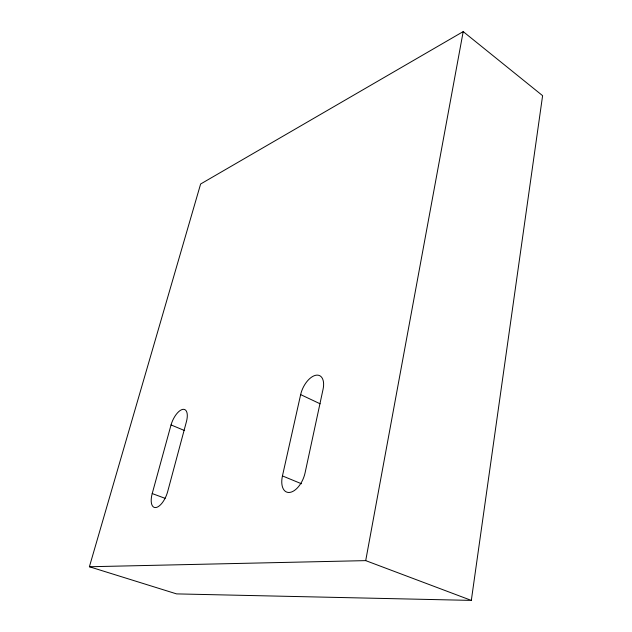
<?xml version="1.0" encoding="UTF-8"?>
<svg xmlns="http://www.w3.org/2000/svg" width="632" height="632" viewBox="0 0 632 632"><rect width="100%" height="100%" fill="white"/><g stroke="black" fill="none" stroke-linecap="round" stroke-linejoin="round"><path stroke-width="0.95" d="M471.322 600.4L542.604 95.669L463.201 31.6L200.62 184.007L89.396 566.746L176.573 593.89L471.322 600.4L365.707 560.624L89.396 566.746M365.707 560.624L463.201 31.6M282.449 475.92L300.65 394.605A18.178 9.772 -64.6 0 1 315.502 375.329A18.178 9.772 -64.6 0 1 323.055 389.304L305.082 472.854A18.936 10.381 -67.8 0 1 289.812 492.415A18.936 10.381 -67.8 0 1 282.449 475.92L301.48 483.764M152.217 493.576L171.035 424.933A15.231 6.723 -66.6 0 1 182.688 409.386A15.231 6.723 -66.6 0 1 186.345 421.978L167.709 491.475A15.824 7.031 -68.5 0 1 155.899 507.536A15.824 7.031 -68.5 0 1 152.217 493.576L165.126 498.332M171.035 424.933L184.631 430.582M300.65 394.605L320.108 403.793"/></g></svg>
